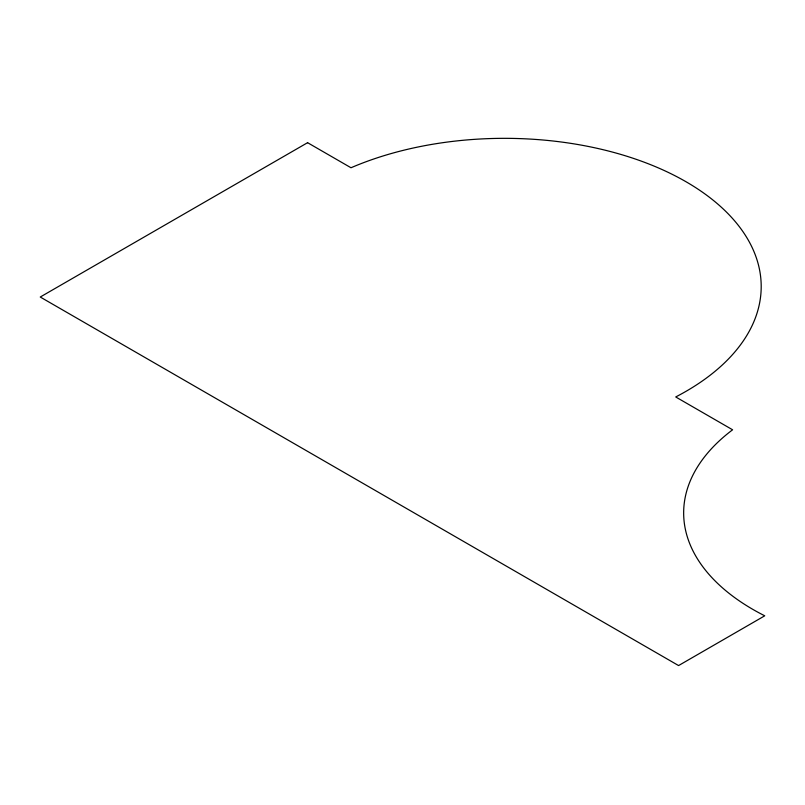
<?xml version="1.0" encoding="UTF-8"?>
<svg xmlns="http://www.w3.org/2000/svg" width="805" height="805" viewBox="0 0 805 805"><rect width="100%" height="100%" fill="white"/><g stroke="black" fill="none" stroke-linecap="round" stroke-linejoin="round"><path stroke-width="1.21" d="M307.58 142.686L40.25 297.025L678.575 665.564L764.75 615.805A236.318 136.437 0 0 1 732.6 429.79L675.717 396.956A256.694 148.201 0 0 0 703.198 192.707A256.694 148.201 0 0 0 351 167.752L307.58 142.686"/></g></svg>
